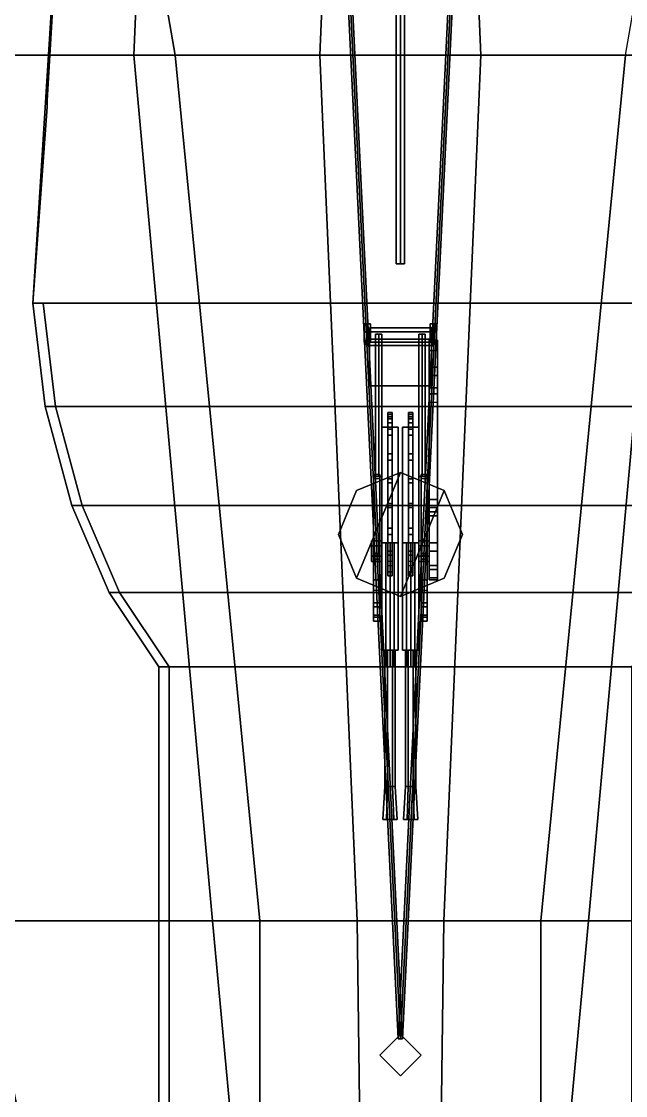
# Model space of a CAD drawing. Header units: millimetres. Extents: x -4.4 to 4.4, y -34.7 to 40.8.
# Drawn here: x -1.83 to 1.09, y -10.36 to -5.16 of the extents above; entities that cross this region are included whole.
import ezdxf

# ---------------------------------------------------------------- set-up
doc = ezdxf.new("R2010")
doc.units = ezdxf.units.MM
for name, color, linetype in [('gun', 1, 'Continuous'), ('railings', 6, 'Continuous'), ('sleeve', 5, 'Continuous'), ('superstructure', 3, 'Continuous'), ('turret', 2, 'Continuous')]:
    doc.layers.add(name, color=color, linetype=linetype)

msp = doc.modelspace()

# ---------------------------------------------------------------- linework, layer by layer
for points in [[(-1.58, -2.51, 2.22), (-3, -2.51, 2.16), (-3.01, -5.32, 2.16), (-1.09, -5.32, 2.26)], [(-2.35, -2.51, -2.19), (-1.17, -2.51, -2.41), (-1.29, -5.32, -2.41), (-2.47, -5.32, -2.19)], [(-1.09, -5.32, 2.26), (1.09, -5.32, 2.26), (1.58, -2.51, 2.22), (-1.58, -2.51, 2.22)], [(-1.17, -2.51, -2.41), (-0.27, -2.51, -2.54), (-0.39, -5.32, -2.54), (-1.29, -5.32, -2.41)], [(0.39, -5.32, -2.54), (-0.39, -5.32, -2.54), (-0.27, -2.51, -2.54), (0.27, -2.51, -2.54)], [(1.29, -5.32, -2.41), (0.39, -5.32, -2.54), (0.27, -2.51, -2.54), (1.17, -2.51, -2.41)], [(-1.09, -5.32, 2.26), (-3.01, -5.32, 2.16), (-3.01, -9.51, 2.16), (-0.68, -9.51, 2.26)], [(-2.47, -5.32, -2.19), (-1.29, -5.32, -2.41), (-0.91, -9.51, -2.41), (-2.04, -9.51, -2.19)], [(-1.29, -5.32, -2.41), (-0.39, -5.32, -2.54), (-0.21, -9.51, -2.54), (-0.91, -9.51, -2.41)], [(-0.68, -9.51, 2.26), (0.68, -9.51, 2.26), (1.09, -5.32, 2.26), (-1.09, -5.32, 2.26)], [(0.21, -9.51, -2.54), (-0.21, -9.51, -2.54), (-0.39, -5.32, -2.54), (0.39, -5.32, -2.54)], [(0.91, -9.51, -2.41), (0.21, -9.51, -2.54), (0.39, -5.32, -2.54), (1.29, -5.32, -2.41)], [(0.68, -9.51, 2.26), (3.01, -9.51, 2.16), (3.01, -5.32, 2.16), (1.09, -5.32, 2.26)], [(2.04, -9.51, -2.19), (0.91, -9.51, -2.41), (1.29, -5.32, -2.41), (2.47, -5.32, -2.19)], [(-0.68, -9.51, 2.26), (-3.01, -9.51, 2.16), (-3.01, -14.9, 2.13), (-0.68, -14.9, 2.2)], [(-2.79, -9.51, -1.97), (-2.04, -9.51, -2.19), (-0.95, -14.9, -2.19), (-2.43, -14.9, -1.51)], [(-2.04, -9.51, -2.19), (-0.91, -9.51, -2.41), (-0.41, -14.9, -2.41), (-0.95, -14.9, -2.19)], [(-0.91, -9.51, -2.41), (-0.21, -9.51, -2.54), (-0.14, -14.9, -2.54), (-0.41, -14.9, -2.41)], [(-0.68, -14.9, 2.2), (0.68, -14.9, 2.2), (0.68, -9.51, 2.26), (-0.68, -9.51, 2.26)], [(0.14, -14.9, -2.54), (-0.14, -14.9, -2.54), (-0.21, -9.51, -2.54), (0.21, -9.51, -2.54)], [(0.41, -14.9, -2.41), (0.14, -14.9, -2.54), (0.21, -9.51, -2.54), (0.91, -9.51, -2.41)], [(0.95, -14.9, -2.19), (0.41, -14.9, -2.41), (0.91, -9.51, -2.41), (2.04, -9.51, -2.19)], [(0.68, -14.9, 2.2), (3.01, -14.9, 2.13), (3.01, -9.51, 2.16), (0.68, -9.51, 2.26)], [(2.43, -14.9, -1.51), (0.95, -14.9, -2.19), (2.04, -9.51, -2.19), (2.79, -9.51, -1.97)]]:
    msp.add_3dface(points)
at = {"layer": 'gun'}
for points in [[(-0.075, -8.2, 4.94), (-0.0625, -8.2, 4.9183), (-0.0625, -8.86, 4.9183), (-0.075, -8.86, 4.94)], [(-0.0625, -8.2, 4.9617), (-0.075, -8.2, 4.94), (-0.075, -8.86, 4.94), (-0.0625, -8.86, 4.9617)], [(-0.0625, -8.2, 4.9183), (-0.0375, -8.2, 4.9183), (-0.0375, -8.86, 4.9183), (-0.0625, -8.86, 4.9183)], [(-0.0375, -8.2, 4.9617), (-0.0625, -8.2, 4.9617), (-0.0625, -8.86, 4.9617), (-0.0375, -8.86, 4.9617)], [(-0.0375, -8.2, 4.9183), (-0.025, -8.2, 4.94), (-0.025, -8.86, 4.94), (-0.0375, -8.86, 4.9183)], [(-0.025, -8.2, 4.94), (-0.0375, -8.2, 4.9617), (-0.0375, -8.86, 4.9617), (-0.025, -8.86, 4.94)], [(0.025, -8.2, 4.74), (0.0375, -8.2, 4.7183), (0.0375, -8.86, 4.7183), (0.025, -8.86, 4.74)], [(0.0375, -8.2, 4.7617), (0.025, -8.2, 4.74), (0.025, -8.86, 4.74), (0.0375, -8.86, 4.7617)], [(0.0375, -8.2, 4.7183), (0.0625, -8.2, 4.7183), (0.0625, -8.86, 4.7183), (0.0375, -8.86, 4.7183)], [(0.0625, -8.2, 4.7617), (0.0375, -8.2, 4.7617), (0.0375, -8.86, 4.7617), (0.0625, -8.86, 4.7617)], [(0.0625, -8.2, 4.7183), (0.075, -8.2, 4.74), (0.075, -8.86, 4.74), (0.0625, -8.86, 4.7183)], [(0.075, -8.2, 4.74), (0.0625, -8.2, 4.7617), (0.0625, -8.86, 4.7617), (0.075, -8.86, 4.74)], [(-0.0675, -9.02, 4.9097), (-0.085, -9.02, 4.94), (-0.075, -8.86, 4.94), (-0.0625, -8.86, 4.9183)], [(-0.085, -9.02, 4.94), (-0.0675, -9.02, 4.9703), (-0.0625, -8.86, 4.9617), (-0.075, -8.86, 4.94)], [(-0.0325, -9.02, 4.9097), (-0.0675, -9.02, 4.9097), (-0.0625, -8.86, 4.9183), (-0.0375, -8.86, 4.9183)], [(-0.0675, -9.02, 4.9703), (-0.0325, -9.02, 4.9703), (-0.0375, -8.86, 4.9617), (-0.0625, -8.86, 4.9617)], [(-0.015, -9.02, 4.94), (-0.0325, -9.02, 4.9097), (-0.0375, -8.86, 4.9183), (-0.025, -8.86, 4.94)], [(-0.0325, -9.02, 4.9703), (-0.015, -9.02, 4.94), (-0.025, -8.86, 4.94), (-0.0375, -8.86, 4.9617)], [(0.0325, -9.02, 4.7097), (0.015, -9.02, 4.74), (0.025, -8.86, 4.74), (0.0375, -8.86, 4.7183)], [(0.015, -9.02, 4.74), (0.0325, -9.02, 4.7703), (0.0375, -8.86, 4.7617), (0.025, -8.86, 4.74)], [(0.0675, -9.02, 4.7097), (0.0325, -9.02, 4.7097), (0.0375, -8.86, 4.7183), (0.0625, -8.86, 4.7183)], [(0.0325, -9.02, 4.7703), (0.0675, -9.02, 4.7703), (0.0625, -8.86, 4.7617), (0.0375, -8.86, 4.7617)], [(0.085, -9.02, 4.74), (0.0675, -9.02, 4.7097), (0.0625, -8.86, 4.7183), (0.075, -8.86, 4.74)], [(0.0675, -9.02, 4.7703), (0.085, -9.02, 4.74), (0.075, -8.86, 4.74), (0.0625, -8.86, 4.7617)], [(-0.0675, -9.02, 4.9097), (-0.0325, -9.02, 4.9703), (-0.0675, -9.02, 4.9703), (-0.085, -9.02, 4.94)], [(-0.0325, -9.02, 4.9097), (-0.015, -9.02, 4.94), (-0.0325, -9.02, 4.9703), (-0.0675, -9.02, 4.9097)], [(0.0325, -9.02, 4.7097), (0.0675, -9.02, 4.7703), (0.0325, -9.02, 4.7703), (0.015, -9.02, 4.74)], [(0.0675, -9.02, 4.7097), (0.085, -9.02, 4.74), (0.0675, -9.02, 4.7703), (0.0325, -9.02, 4.7097)]]:
    msp.add_3dface(points, dxfattribs=at)
at = {"layer": 'railings'}
for points in [[(-1.71, -5.54, 5.14), (-1.71, -5.54, 5.17), (-1.6, -3.68, 5.17), (-1.6, -3.68, 5.14)], [(-1.6, -3.68, 5.14), (-1.6, -3.68, 5.17), (-1.71, -5.54, 5.17), (-1.71, -5.54, 5.14)], [(-1.6, -3.68, 4.79), (-1.6, -3.68, 4.82), (-1.71, -5.54, 4.82), (-1.71, -5.54, 4.79)], [(-1.71, -5.54, 4.79), (-1.71, -5.54, 4.82), (-1.6, -3.68, 4.82), (-1.6, -3.68, 4.79)], [(-1.71, -5.57, 5.17), (-1.71, -5.54, 5.17), (-1.71, -5.54, 4.17), (-1.71, -5.57, 4.17)], [(-1.71, -5.57, 4.17), (-1.71, -5.54, 4.17), (-1.71, -5.54, 5.17), (-1.71, -5.57, 5.17)], [(-1.78, -6.52, 5.14), (-1.78, -6.52, 5.17), (-1.71, -5.57, 5.17), (-1.71, -5.57, 5.14)], [(-1.71, -5.57, 5.14), (-1.71, -5.57, 5.17), (-1.78, -6.52, 5.17), (-1.78, -6.52, 5.14)], [(-1.71, -5.57, 4.79), (-1.71, -5.57, 4.82), (-1.78, -6.52, 4.82), (-1.78, -6.52, 4.79)], [(-1.78, -6.52, 4.79), (-1.78, -6.52, 4.82), (-1.71, -5.57, 4.82), (-1.71, -5.57, 4.79)]]:
    msp.add_3dface(points, dxfattribs=at)
at = {"layer": 'sleeve'}
for points in [[(-0.06, -7.07, 5.04), (-0.06, -7.1, 5.16), (-0.06, -7.07, 5.16), (-0.06, -7.05, 5.04)], [(-0.06, -7.05, 5.04), (-0.06, -7.07, 5.16), (-0.04, -7.07, 5.16), (-0.04, -7.05, 5.04)], [(-0.06, -7.08, 4.85), (-0.06, -7.07, 4.99), (-0.06, -7.05, 4.99), (-0.06, -7.06, 4.85)], [(-0.06, -7.06, 4.85), (-0.06, -7.05, 4.99), (-0.04, -7.05, 4.99), (-0.04, -7.06, 4.85)], [(-0.06, -7.05, 4.99), (-0.06, -7.05, 5.04), (-0.04, -7.05, 5.04), (-0.04, -7.05, 4.99)], [(-0.06, -7.07, 4.99), (-0.06, -7.07, 5.04), (-0.06, -7.05, 5.04), (-0.06, -7.05, 4.99)], [(-0.04, -7.06, 4.85), (-0.04, -7.08, 4.85), (-0.06, -7.08, 4.85), (-0.06, -7.06, 4.85)], [(-0.04, -7.07, 5.16), (-0.04, -7.1, 5.16), (-0.04, -7.07, 5.04), (-0.04, -7.05, 5.04)], [(-0.04, -7.05, 4.99), (-0.04, -7.07, 4.99), (-0.04, -7.08, 4.85), (-0.04, -7.06, 4.85)], [(-0.04, -7.05, 5.04), (-0.04, -7.07, 5.04), (-0.04, -7.07, 4.99), (-0.04, -7.05, 4.99)], [(0.04, -7.07, 4.84), (0.04, -7.1, 4.96), (0.04, -7.07, 4.96), (0.04, -7.05, 4.84)], [(0.04, -7.05, 4.84), (0.04, -7.07, 4.96), (0.06, -7.07, 4.96), (0.06, -7.05, 4.84)], [(0.04, -7.08, 4.65), (0.04, -7.07, 4.79), (0.04, -7.05, 4.79), (0.04, -7.06, 4.65)], [(0.04, -7.06, 4.65), (0.04, -7.05, 4.79), (0.06, -7.05, 4.79), (0.06, -7.06, 4.65)], [(0.04, -7.05, 4.79), (0.04, -7.05, 4.84), (0.06, -7.05, 4.84), (0.06, -7.05, 4.79)], [(0.04, -7.07, 4.79), (0.04, -7.07, 4.84), (0.04, -7.05, 4.84), (0.04, -7.05, 4.79)], [(0.06, -7.06, 4.65), (0.06, -7.08, 4.65), (0.04, -7.08, 4.65), (0.04, -7.06, 4.65)], [(0.06, -7.07, 4.96), (0.06, -7.1, 4.96), (0.06, -7.07, 4.84), (0.06, -7.05, 4.84)], [(0.06, -7.05, 4.79), (0.06, -7.07, 4.79), (0.06, -7.08, 4.65), (0.06, -7.06, 4.65)], [(0.06, -7.05, 4.84), (0.06, -7.07, 4.84), (0.06, -7.07, 4.79), (0.06, -7.05, 4.79)], [(-0.09, -7.12, 4.85), (-0.09, -7.12, 4.99), (-0.01, -7.12, 4.99), (-0.01, -7.12, 4.85)], [(-0.09, -7.68, 4.85), (-0.09, -7.68, 4.99), (-0.09, -7.12, 4.99), (-0.09, -7.12, 4.85)], [(-0.01, -7.12, 4.85), (-0.01, -7.68, 4.85), (-0.09, -7.68, 4.85), (-0.09, -7.12, 4.85)], [(-0.09, -7.12, 4.99), (-0.09, -7.68, 4.99), (-0.01, -7.68, 4.99), (-0.01, -7.12, 4.99)], [(-0.04, -7.07, 5.04), (-0.04, -7.1, 5.16), (-0.06, -7.1, 5.16), (-0.06, -7.07, 5.04)], [(-0.04, -7.08, 4.85), (-0.04, -7.07, 4.99), (-0.06, -7.07, 4.99), (-0.06, -7.08, 4.85)], [(-0.04, -7.07, 4.99), (-0.04, -7.07, 5.04), (-0.06, -7.07, 5.04), (-0.06, -7.07, 4.99)], [(-0.06, -7.1, 5.16), (-0.06, -7.16, 5.3), (-0.06, -7.13, 5.3), (-0.06, -7.07, 5.16)], [(-0.06, -7.07, 5.16), (-0.06, -7.13, 5.3), (-0.04, -7.13, 5.3), (-0.04, -7.07, 5.16)], [(-0.04, -7.1, 5.16), (-0.04, -7.16, 5.3), (-0.06, -7.16, 5.3), (-0.06, -7.1, 5.16)], [(-0.04, -7.13, 5.3), (-0.04, -7.16, 5.3), (-0.04, -7.1, 5.16), (-0.04, -7.07, 5.16)], [(-0.01, -7.12, 4.99), (-0.01, -7.68, 4.99), (-0.01, -7.68, 4.85), (-0.01, -7.12, 4.85)], [(0.01, -7.12, 4.65), (0.01, -7.12, 4.79), (0.09, -7.12, 4.79), (0.09, -7.12, 4.65)], [(0.01, -7.68, 4.65), (0.01, -7.68, 4.79), (0.01, -7.12, 4.79), (0.01, -7.12, 4.65)], [(0.09, -7.12, 4.65), (0.09, -7.68, 4.65), (0.01, -7.68, 4.65), (0.01, -7.12, 4.65)], [(0.01, -7.12, 4.79), (0.01, -7.68, 4.79), (0.09, -7.68, 4.79), (0.09, -7.12, 4.79)], [(0.06, -7.07, 4.84), (0.06, -7.1, 4.96), (0.04, -7.1, 4.96), (0.04, -7.07, 4.84)], [(0.06, -7.08, 4.65), (0.06, -7.07, 4.79), (0.04, -7.07, 4.79), (0.04, -7.08, 4.65)], [(0.06, -7.07, 4.79), (0.06, -7.07, 4.84), (0.04, -7.07, 4.84), (0.04, -7.07, 4.79)], [(0.04, -7.1, 4.96), (0.04, -7.16, 5.1), (0.04, -7.13, 5.1), (0.04, -7.07, 4.96)], [(0.04, -7.07, 4.96), (0.04, -7.13, 5.1), (0.06, -7.13, 5.1), (0.06, -7.07, 4.96)], [(0.06, -7.1, 4.96), (0.06, -7.16, 5.1), (0.04, -7.16, 5.1), (0.04, -7.1, 4.96)], [(0.06, -7.13, 5.1), (0.06, -7.16, 5.1), (0.06, -7.1, 4.96), (0.06, -7.07, 4.96)], [(0.09, -7.12, 4.79), (0.09, -7.68, 4.79), (0.09, -7.68, 4.65), (0.09, -7.12, 4.65)], [(-0.06, -7.16, 5.3), (-0.06, -7.28, 5.44), (-0.06, -7.25, 5.45), (-0.06, -7.13, 5.3)], [(-0.06, -7.13, 5.3), (-0.06, -7.25, 5.45), (-0.04, -7.25, 5.45), (-0.04, -7.13, 5.3)], [(-0.04, -7.16, 5.3), (-0.04, -7.28, 5.44), (-0.06, -7.28, 5.44), (-0.06, -7.16, 5.3)], [(-0.04, -7.25, 5.45), (-0.04, -7.28, 5.44), (-0.04, -7.16, 5.3), (-0.04, -7.13, 5.3)], [(0.04, -7.16, 5.1), (0.04, -7.28, 5.24), (0.04, -7.25, 5.25), (0.04, -7.13, 5.1)], [(0.04, -7.13, 5.1), (0.04, -7.25, 5.25), (0.06, -7.25, 5.25), (0.06, -7.13, 5.1)], [(0.06, -7.16, 5.1), (0.06, -7.28, 5.24), (0.04, -7.28, 5.24), (0.04, -7.16, 5.1)], [(0.06, -7.25, 5.25), (0.06, -7.28, 5.24), (0.06, -7.16, 5.1), (0.06, -7.13, 5.1)], [(-0.06, -7.28, 5.44), (-0.06, -7.39, 5.52), (-0.06, -7.37, 5.54), (-0.06, -7.25, 5.45)], [(-0.06, -7.25, 5.45), (-0.06, -7.37, 5.54), (-0.04, -7.37, 5.54), (-0.04, -7.25, 5.45)], [(-0.04, -7.37, 5.54), (-0.04, -7.39, 5.52), (-0.04, -7.28, 5.44), (-0.04, -7.25, 5.45)], [(0.04, -7.28, 5.24), (0.04, -7.39, 5.32), (0.04, -7.37, 5.34), (0.04, -7.25, 5.25)], [(0.04, -7.25, 5.25), (0.04, -7.37, 5.34), (0.06, -7.37, 5.34), (0.06, -7.25, 5.25)], [(0.06, -7.37, 5.34), (0.06, -7.39, 5.32), (0.06, -7.28, 5.24), (0.06, -7.25, 5.25)], [(-0.04, -7.28, 5.44), (-0.04, -7.39, 5.52), (-0.06, -7.39, 5.52), (-0.06, -7.28, 5.44)], [(0.06, -7.28, 5.24), (0.06, -7.39, 5.32), (0.04, -7.39, 5.32), (0.04, -7.28, 5.24)], [(-0.06, -7.37, 5.54), (-0.06, -7.49, 5.59), (-0.04, -7.49, 5.59), (-0.04, -7.37, 5.54)], [(-0.06, -7.39, 5.52), (-0.06, -7.51, 5.57), (-0.06, -7.49, 5.59), (-0.06, -7.37, 5.54)], [(-0.04, -7.49, 5.59), (-0.04, -7.51, 5.57), (-0.04, -7.39, 5.52), (-0.04, -7.37, 5.54)], [(0.04, -7.37, 5.34), (0.04, -7.49, 5.39), (0.06, -7.49, 5.39), (0.06, -7.37, 5.34)], [(0.04, -7.39, 5.32), (0.04, -7.51, 5.37), (0.04, -7.49, 5.39), (0.04, -7.37, 5.34)], [(0.06, -7.49, 5.39), (0.06, -7.51, 5.37), (0.06, -7.39, 5.32), (0.06, -7.37, 5.34)], [(-0.04, -7.39, 5.52), (-0.04, -7.51, 5.57), (-0.06, -7.51, 5.57), (-0.06, -7.39, 5.52)], [(0.06, -7.39, 5.32), (0.06, -7.51, 5.37), (0.04, -7.51, 5.37), (0.04, -7.39, 5.32)], [(-0.06, -7.49, 5.59), (-0.06, -7.64, 5.62), (-0.04, -7.64, 5.62), (-0.04, -7.49, 5.59)], [(-0.06, -7.51, 5.57), (-0.06, -7.61, 5.59), (-0.06, -7.64, 5.62), (-0.06, -7.49, 5.59)], [(-0.04, -7.51, 5.57), (-0.04, -7.61, 5.59), (-0.06, -7.61, 5.59), (-0.06, -7.51, 5.57)], [(-0.04, -7.64, 5.62), (-0.04, -7.61, 5.59), (-0.04, -7.51, 5.57), (-0.04, -7.49, 5.59)], [(0.04, -7.49, 5.39), (0.04, -7.64, 5.42), (0.06, -7.64, 5.42), (0.06, -7.49, 5.39)], [(0.04, -7.51, 5.37), (0.04, -7.61, 5.39), (0.04, -7.64, 5.42), (0.04, -7.49, 5.39)], [(0.06, -7.51, 5.37), (0.06, -7.61, 5.39), (0.04, -7.61, 5.39), (0.04, -7.51, 5.37)], [(0.06, -7.64, 5.42), (0.06, -7.61, 5.39), (0.06, -7.51, 5.37), (0.06, -7.49, 5.39)], [(-0.06, -7.61, 5.59), (-0.06, -7.72, 5.6), (-0.06, -7.74, 5.62), (-0.06, -7.64, 5.62)], [(-0.04, -7.61, 5.59), (-0.04, -7.72, 5.6), (-0.06, -7.72, 5.6), (-0.06, -7.61, 5.59)], [(-0.06, -7.64, 5.62), (-0.06, -7.74, 5.62), (-0.04, -7.74, 5.62), (-0.04, -7.64, 5.62)], [(-0.04, -7.74, 5.62), (-0.04, -7.72, 5.6), (-0.04, -7.61, 5.59), (-0.04, -7.64, 5.62)], [(0.04, -7.61, 5.39), (0.04, -7.72, 5.4), (0.04, -7.74, 5.42), (0.04, -7.64, 5.42)], [(0.06, -7.61, 5.39), (0.06, -7.72, 5.4), (0.04, -7.72, 5.4), (0.04, -7.61, 5.39)], [(0.04, -7.64, 5.42), (0.04, -7.74, 5.42), (0.06, -7.74, 5.42), (0.06, -7.64, 5.42)], [(0.06, -7.74, 5.42), (0.06, -7.72, 5.4), (0.06, -7.61, 5.39), (0.06, -7.64, 5.42)], [(-0.01, -7.68, 4.85), (-0.01, -7.68, 4.99), (-0.09, -7.68, 4.99), (-0.09, -7.68, 4.85)], [(-0.09, -7.68, 4.94), (-0.07, -7.68, 4.9054), (-0.07, -8.2, 4.9054), (-0.09, -8.2, 4.94)], [(-0.07, -7.68, 4.9746), (-0.09, -7.68, 4.94), (-0.09, -8.2, 4.94), (-0.07, -8.2, 4.9746)], [(-0.07, -7.68, 4.9054), (-0.03, -7.68, 4.9054), (-0.03, -8.2, 4.9054), (-0.07, -8.2, 4.9054)], [(-0.05, -7.68, 4.9), (-0.07, -7.68, 4.88), (-0.07, -8.28, 4.88), (-0.05, -8.28, 4.9)], [(-0.07, -7.68, 4.88), (-0.05, -7.68, 4.86), (-0.05, -8.28, 4.86), (-0.07, -8.28, 4.88)], [(-0.03, -7.68, 4.9746), (-0.07, -7.68, 4.9746), (-0.07, -8.2, 4.9746), (-0.03, -8.2, 4.9746)], [(-0.03, -7.68, 4.88), (-0.05, -7.68, 4.9), (-0.05, -8.28, 4.9), (-0.03, -8.28, 4.88)], [(-0.05, -7.68, 4.86), (-0.03, -7.68, 4.88), (-0.03, -8.28, 4.88), (-0.05, -8.28, 4.86)], [(-0.03, -7.68, 4.9054), (-0.01, -7.68, 4.94), (-0.01, -8.2, 4.94), (-0.03, -8.2, 4.9054)], [(-0.01, -7.68, 4.94), (-0.03, -7.68, 4.9746), (-0.03, -8.2, 4.9746), (-0.01, -8.2, 4.94)], [(0.09, -7.68, 4.65), (0.09, -7.68, 4.79), (0.01, -7.68, 4.79), (0.01, -7.68, 4.65)], [(0.01, -7.68, 4.74), (0.03, -7.68, 4.7054), (0.03, -8.2, 4.7054), (0.01, -8.2, 4.74)], [(0.03, -7.68, 4.7746), (0.01, -7.68, 4.74), (0.01, -8.2, 4.74), (0.03, -8.2, 4.7746)], [(0.03, -7.68, 4.7054), (0.07, -7.68, 4.7054), (0.07, -8.2, 4.7054), (0.03, -8.2, 4.7054)], [(0.05, -7.68, 4.7), (0.03, -7.68, 4.68), (0.03, -8.28, 4.68), (0.05, -8.28, 4.7)], [(0.03, -7.68, 4.68), (0.05, -7.68, 4.66), (0.05, -8.28, 4.66), (0.03, -8.28, 4.68)], [(0.07, -7.68, 4.7746), (0.03, -7.68, 4.7746), (0.03, -8.2, 4.7746), (0.07, -8.2, 4.7746)], [(0.07, -7.68, 4.68), (0.05, -7.68, 4.7), (0.05, -8.28, 4.7), (0.07, -8.28, 4.68)], [(0.05, -7.68, 4.66), (0.07, -7.68, 4.68), (0.07, -8.28, 4.68), (0.05, -8.28, 4.66)], [(0.07, -7.68, 4.7054), (0.09, -7.68, 4.74), (0.09, -8.2, 4.74), (0.07, -8.2, 4.7054)], [(0.09, -7.68, 4.74), (0.07, -7.68, 4.7746), (0.07, -8.2, 4.7746), (0.09, -8.2, 4.74)], [(-0.04, -7.72, 5.6), (-0.04, -7.82, 5.58), (-0.06, -7.82, 5.58), (-0.06, -7.72, 5.6)], [(-0.06, -7.72, 5.6), (-0.06, -7.82, 5.58), (-0.06, -7.84, 5.6), (-0.06, -7.74, 5.62)], [(-0.06, -7.74, 5.62), (-0.06, -7.84, 5.6), (-0.04, -7.84, 5.6), (-0.04, -7.74, 5.62)], [(-0.04, -7.84, 5.6), (-0.04, -7.82, 5.58), (-0.04, -7.72, 5.6), (-0.04, -7.74, 5.62)], [(0.06, -7.72, 5.4), (0.06, -7.82, 5.38), (0.04, -7.82, 5.38), (0.04, -7.72, 5.4)], [(0.04, -7.72, 5.4), (0.04, -7.82, 5.38), (0.04, -7.84, 5.4), (0.04, -7.74, 5.42)], [(0.04, -7.74, 5.42), (0.04, -7.84, 5.4), (0.06, -7.84, 5.4), (0.06, -7.74, 5.42)], [(0.06, -7.84, 5.4), (0.06, -7.82, 5.38), (0.06, -7.72, 5.4), (0.06, -7.74, 5.42)], [(-0.06, -7.79, 4.97), (-0.06, -7.84, 5.6), (-0.06, -7.82, 5.58), (-0.06, -7.77, 4.97)], [(-0.06, -7.77, 4.97), (-0.06, -7.82, 5.58), (-0.04, -7.82, 5.58), (-0.04, -7.77, 4.97)], [(-0.04, -7.79, 4.97), (-0.04, -7.84, 5.6), (-0.06, -7.84, 5.6), (-0.06, -7.79, 4.97)], [(-0.04, -7.82, 5.58), (-0.04, -7.84, 5.6), (-0.04, -7.79, 4.97), (-0.04, -7.77, 4.97)], [(0.04, -7.79, 4.77), (0.04, -7.84, 5.4), (0.04, -7.82, 5.38), (0.04, -7.77, 4.77)], [(0.04, -7.77, 4.77), (0.04, -7.82, 5.38), (0.06, -7.82, 5.38), (0.06, -7.77, 4.77)], [(0.06, -7.79, 4.77), (0.06, -7.84, 5.4), (0.04, -7.84, 5.4), (0.04, -7.79, 4.77)], [(0.06, -7.82, 5.38), (0.06, -7.84, 5.4), (0.06, -7.79, 4.77), (0.06, -7.77, 4.77)], [(-0.01, -8.2, 4.94), (-0.09, -8.2, 4.94), (-0.07, -8.2, 4.9054), (-0.03, -8.2, 4.9054)], [(-0.03, -8.2, 4.9746), (-0.07, -8.2, 4.9746), (-0.09, -8.2, 4.94), (-0.01, -8.2, 4.94)], [(0.09, -8.2, 4.74), (0.01, -8.2, 4.74), (0.03, -8.2, 4.7054), (0.07, -8.2, 4.7054)], [(0.07, -8.2, 4.7746), (0.03, -8.2, 4.7746), (0.01, -8.2, 4.74), (0.09, -8.2, 4.74)], [(-0.05, -8.28, 4.9), (-0.07, -8.28, 4.88), (-0.05, -8.28, 4.86), (-0.03, -8.28, 4.88)], [(0.05, -8.28, 4.7), (0.03, -8.28, 4.68), (0.05, -8.28, 4.66), (0.07, -8.28, 4.68)]]:
    msp.add_3dface(points, dxfattribs=at)
at = {"layer": 'superstructure'}
for points in [[(-0.49, -0.15, 17.9), (-0.48, -0.15, 17.89), (0, -10.08, 6.07), (-0.01, -10.08, 6.08)], [(-0.48, -0.15, 17.91), (-0.49, -0.15, 17.9), (-0.01, -10.08, 6.08), (0, -10.08, 6.09)], [(-0.48, -0.15, 17.89), (-0.47, -0.15, 17.9), (0.01, -10.08, 6.08), (0, -10.08, 6.07)], [(-0.47, -0.15, 17.9), (-0.48, -0.15, 17.91), (0, -10.08, 6.09), (0.01, -10.08, 6.08)], [(0.48, -0.15, 17.91), (0.47, -0.15, 17.9), (-0.01, -10.08, 6.08), (0, -10.08, 6.09)], [(0.47, -0.15, 17.9), (0.48, -0.15, 17.89), (0, -10.08, 6.07), (-0.01, -10.08, 6.08)], [(0.49, -0.15, 17.9), (0.48, -0.15, 17.91), (0, -10.08, 6.09), (0.01, -10.08, 6.08)], [(0.48, -0.15, 17.89), (0.49, -0.15, 17.9), (0.01, -10.08, 6.08), (0, -10.08, 6.07)], [(-1.6, -3.68, 4.17), (-1.78, -6.52, 4.17), (1.78, -6.52, 4.17), (1.6, -3.68, 4.17)], [(-1.6, -3.68, 2.16), (-1.78, -6.52, 2.16), (-1.78, -6.52, 4.17), (-1.6, -3.68, 4.17)], [(0, -6.33, 9.43), (-0.02, -6.33, 9.45), (-0.02, -4.92, 8.65), (0, -4.92, 8.63)], [(-0.02, -6.33, 9.45), (0, -6.33, 9.47), (0, -4.92, 8.67), (-0.02, -4.92, 8.65)], [(0.02, -6.33, 9.45), (0, -6.33, 9.43), (0, -4.92, 8.63), (0.02, -4.92, 8.65)], [(0, -6.33, 9.47), (0.02, -6.33, 9.45), (0.02, -4.92, 8.65), (0, -4.92, 8.67)], [(-1.78, -6.52, 5.28), (-1.78, -6.52, 2.16), (-1.72, -7.02, 2.16), (-1.72, -7.02, 5.28)], [(-1.78, -6.52, 4.17), (-1.78, -6.52, 5.28), (-1.73, -6.52, 5.28), (-1.73, -6.52, 4.17)], [(-1.78, -6.52, 5.28), (-1.72, -7.02, 5.28), (-1.67, -7.02, 5.28), (-1.73, -6.52, 5.28)], [(1.67, -7.02, 4.17), (1.73, -6.52, 4.17), (-1.73, -6.52, 4.17), (-1.67, -7.02, 4.17)], [(-1.73, -6.52, 4.17), (-1.73, -6.52, 5.28), (-1.67, -7.02, 5.28), (-1.67, -7.02, 4.17)], [(-1.72, -7.02, 2.16), (-1.59, -7.5, 2.16), (-1.59, -7.5, 5.28), (-1.72, -7.02, 5.28)], [(-1.72, -7.02, 5.28), (-1.59, -7.5, 5.28), (-1.54, -7.5, 5.28), (-1.67, -7.02, 5.28)], [(-1.67, -7.02, 4.17), (-1.54, -7.5, 4.17), (1.54, -7.5, 4.17), (1.67, -7.02, 4.17)], [(-1.67, -7.02, 4.17), (-1.67, -7.02, 5.28), (-1.54, -7.5, 5.28), (-1.54, -7.5, 4.17)], [(-1.59, -7.5, 5.28), (-1.59, -7.5, 2.16), (-1.41, -7.92, 2.16), (-1.41, -7.92, 5.28)], [(-1.59, -7.5, 5.28), (-1.41, -7.92, 5.28), (-1.36, -7.92, 5.28), (-1.54, -7.5, 5.28)], [(1.36, -7.92, 4.17), (1.54, -7.5, 4.17), (-1.54, -7.5, 4.17), (-1.36, -7.92, 4.17)], [(-1.54, -7.5, 4.17), (-1.54, -7.5, 5.28), (-1.36, -7.92, 5.28), (-1.36, -7.92, 4.17)], [(-1.41, -7.92, 2.16), (-1.17, -8.28, 2.16), (-1.17, -8.28, 5.28), (-1.41, -7.92, 5.28)], [(-1.41, -7.92, 5.28), (-1.17, -8.28, 5.28), (-1.12, -8.28, 5.28), (-1.36, -7.92, 5.28)], [(-1.36, -7.92, 4.17), (-1.12, -8.28, 4.17), (1.12, -8.28, 4.17), (1.36, -7.92, 4.17)], [(-1.36, -7.92, 4.17), (-1.36, -7.92, 5.28), (-1.12, -8.28, 5.28), (-1.12, -8.28, 4.17)], [(-1.17, -8.28, 5.28), (-1.17, -8.28, 2.16), (-1.17, -10.72, 2.16), (-1.17, -10.72, 5.28)], [(-1.17, -8.28, 5.28), (-1.17, -10.72, 5.28), (-1.12, -10.72, 5.28), (-1.12, -8.28, 5.28)], [(1.12, -10.72, 4.17), (1.12, -8.28, 4.17), (-1.12, -8.28, 4.17), (-1.12, -10.72, 4.17)], [(-1.12, -8.28, 4.17), (-1.12, -8.28, 5.28), (-1.12, -10.72, 5.28), (-1.12, -10.72, 4.17)], [(0, -10.06, 4.17), (-0.1, -10.16, 4.17), (-0.1, -10.16, 6.22), (0, -10.06, 6.22)], [(0, -10.26, 6.22), (0.1, -10.16, 6.22), (0, -10.06, 6.22), (-0.1, -10.16, 6.22)], [(0.1, -10.16, 4.17), (0, -10.06, 4.17), (0, -10.06, 6.22), (0.1, -10.16, 6.22)], [(-0.1, -10.16, 4.17), (0, -10.26, 4.17), (0, -10.26, 6.22), (-0.1, -10.16, 6.22)], [(0, -10.26, 4.17), (0.1, -10.16, 4.17), (0.1, -10.16, 6.22), (0, -10.26, 6.22)]]:
    msp.add_3dface(points, dxfattribs=at)
at = {"layer": 'turret'}
for points in [[(-0.16, -6.66, 4.755), (-0.175, -6.66, 4.77), (-0.175, -6.62, 4.77), (-0.16, -6.62, 4.755)], [(-0.175, -6.66, 4.77), (-0.16, -6.66, 4.785), (-0.16, -6.62, 4.785), (-0.175, -6.62, 4.77)], [(-0.175, -6.62, 4.77), (-0.16, -6.62, 4.785), (-0.145, -6.62, 4.77), (-0.16, -6.62, 4.755)], [(-0.145, -6.66, 4.77), (-0.16, -6.66, 4.755), (-0.16, -6.62, 4.755), (-0.145, -6.62, 4.77)], [(-0.16, -6.66, 4.785), (-0.145, -6.66, 4.77), (-0.145, -6.62, 4.77), (-0.16, -6.62, 4.785)], [(-0.15, -6.64, 4.77), (0.15, -6.64, 4.77), (0.15, -6.64, 4.61), (-0.15, -6.64, 4.61)], [(-0.15, -6.66, 4.61), (-0.15, -6.66, 4.77), (-0.15, -6.64, 4.77), (-0.15, -6.64, 4.61)], [(-0.15, -6.64, 4.61), (0.15, -6.64, 4.61), (0.15, -6.66, 4.61), (-0.15, -6.66, 4.61)], [(-0.15, -6.64, 4.48), (0.15, -6.64, 4.48), (0.15, -6.64, 4.46), (-0.15, -6.64, 4.46)], [(-0.15, -6.92, 4.48), (0.15, -6.92, 4.48), (0.15, -6.64, 4.48), (-0.15, -6.64, 4.48)], [(0.15, -6.64, 4.46), (0.15, -6.92, 4.46), (-0.15, -6.92, 4.46), (-0.15, -6.64, 4.46)], [(-0.15, -6.64, 4.46), (-0.15, -6.92, 4.46), (-0.15, -6.92, 4.48), (-0.15, -6.64, 4.48)], [(-0.15, -6.66, 4.77), (0.15, -6.66, 4.77), (0.15, -6.64, 4.77), (-0.15, -6.64, 4.77)], [(0.16, -6.66, 4.755), (0.145, -6.66, 4.77), (0.145, -6.62, 4.77), (0.16, -6.62, 4.755)], [(0.145, -6.66, 4.77), (0.16, -6.66, 4.785), (0.16, -6.62, 4.785), (0.145, -6.62, 4.77)], [(0.145, -6.62, 4.77), (0.16, -6.62, 4.785), (0.175, -6.62, 4.77), (0.16, -6.62, 4.755)], [(0.15, -6.64, 4.61), (0.15, -6.64, 4.77), (0.15, -6.66, 4.77), (0.15, -6.66, 4.61)], [(0.15, -6.64, 4.48), (0.15, -6.92, 4.48), (0.15, -6.92, 4.46), (0.15, -6.64, 4.46)], [(0.175, -6.66, 4.77), (0.16, -6.66, 4.755), (0.16, -6.62, 4.755), (0.175, -6.62, 4.77)], [(0.16, -6.66, 4.785), (0.175, -6.66, 4.77), (0.175, -6.62, 4.77), (0.16, -6.62, 4.785)], [(-0.16, -6.695, 4.72), (-0.175, -6.71, 4.72), (-0.175, -6.66, 4.77), (-0.16, -6.66, 4.755)], [(-0.175, -6.71, 4.72), (-0.16, -6.725, 4.72), (-0.16, -6.66, 4.785), (-0.175, -6.66, 4.77)], [(-0.16, -6.695, 4.43), (-0.175, -6.71, 4.415), (-0.175, -6.71, 4.72), (-0.16, -6.695, 4.72)], [(0.16, -6.695, 4.43), (0.175, -6.71, 4.415), (-0.175, -6.71, 4.415), (-0.16, -6.695, 4.43)], [(-0.145, -6.71, 4.72), (-0.16, -6.695, 4.72), (-0.16, -6.66, 4.755), (-0.145, -6.66, 4.77)], [(-0.16, -6.725, 4.72), (-0.145, -6.71, 4.72), (-0.145, -6.66, 4.77), (-0.16, -6.66, 4.785)], [(-0.145, -6.71, 4.445), (-0.16, -6.695, 4.43), (-0.16, -6.695, 4.72), (-0.145, -6.71, 4.72)], [(0.145, -6.71, 4.445), (0.16, -6.695, 4.43), (-0.16, -6.695, 4.43), (-0.145, -6.71, 4.445)], [(0.15, -6.66, 4.61), (0.15, -6.66, 4.77), (-0.15, -6.66, 4.77), (-0.15, -6.66, 4.61)], [(-0.12, -6.67, 4.43), (-0.105, -6.67, 4.445), (-0.09, -6.67, 4.43), (-0.105, -6.67, 4.415)], [(-0.105, -6.67, 4.445), (-0.12, -6.67, 4.43), (-0.12, -7.36, 4.43), (-0.105, -7.36, 4.445)], [(-0.12, -6.67, 4.43), (-0.105, -6.67, 4.415), (-0.105, -7.36, 4.415), (-0.12, -7.36, 4.43)], [(-0.09, -6.67, 4.43), (-0.105, -6.67, 4.445), (-0.105, -7.36, 4.445), (-0.09, -7.36, 4.43)], [(-0.105, -6.67, 4.415), (-0.09, -6.67, 4.43), (-0.09, -7.36, 4.43), (-0.105, -7.36, 4.415)], [(0.09, -6.67, 4.43), (0.105, -6.67, 4.445), (0.12, -6.67, 4.43), (0.105, -6.67, 4.415)], [(0.105, -6.67, 4.445), (0.09, -6.67, 4.43), (0.09, -7.36, 4.43), (0.105, -7.36, 4.445)], [(0.09, -6.67, 4.43), (0.105, -6.67, 4.415), (0.105, -7.36, 4.415), (0.09, -7.36, 4.43)], [(0.12, -6.67, 4.43), (0.105, -6.67, 4.445), (0.105, -7.36, 4.445), (0.12, -7.36, 4.43)], [(0.105, -6.67, 4.415), (0.12, -6.67, 4.43), (0.12, -7.36, 4.43), (0.105, -7.36, 4.415)], [(0.14, -6.75, 5.12), (0.14, -6.87, 5.36), (0.14, -6.83, 5.41), (0.14, -6.7, 5.13)], [(0.14, -6.7, 5.13), (0.14, -6.83, 5.41), (0.18, -6.83, 5.41), (0.18, -6.7, 5.13)], [(0.14, -6.71, 5.04), (0.14, -6.7, 5.08), (0.18, -6.7, 5.08), (0.18, -6.71, 5.04)], [(0.14, -6.7, 5.08), (0.14, -6.7, 5.13), (0.18, -6.7, 5.13), (0.18, -6.7, 5.08)], [(0.14, -6.75, 5.08), (0.14, -6.75, 5.12), (0.14, -6.7, 5.13), (0.14, -6.7, 5.08)], [(0.14, -6.7, 5.08), (0.14, -6.96, 5.08), (0.18, -6.96, 5.08), (0.18, -6.7, 5.08)], [(0.14, -6.93, 5.04), (0.14, -6.96, 5.08), (0.14, -6.7, 5.08), (0.14, -6.71, 5.04)], [(0.16, -6.695, 4.72), (0.145, -6.71, 4.72), (0.145, -6.66, 4.77), (0.16, -6.66, 4.755)], [(0.145, -6.71, 4.72), (0.16, -6.725, 4.72), (0.16, -6.66, 4.785), (0.145, -6.66, 4.77)], [(0.16, -6.695, 4.43), (0.145, -6.71, 4.445), (0.145, -6.71, 4.72), (0.16, -6.695, 4.72)], [(0.175, -6.71, 4.72), (0.16, -6.695, 4.72), (0.16, -6.66, 4.755), (0.175, -6.66, 4.77)], [(0.16, -6.725, 4.72), (0.175, -6.71, 4.72), (0.175, -6.66, 4.77), (0.16, -6.66, 4.785)], [(0.175, -6.71, 4.415), (0.16, -6.695, 4.43), (0.16, -6.695, 4.72), (0.175, -6.71, 4.72)], [(0.18, -6.83, 5.41), (0.18, -6.87, 5.36), (0.18, -6.75, 5.12), (0.18, -6.7, 5.13)], [(0.18, -6.7, 5.13), (0.18, -6.75, 5.12), (0.18, -6.75, 5.08), (0.18, -6.7, 5.08)], [(0.18, -6.7, 5.08), (0.18, -6.96, 5.08), (0.18, -6.93, 5.04), (0.18, -6.71, 5.04)], [(-0.175, -6.71, 4.415), (-0.16, -6.725, 4.43), (-0.16, -6.725, 4.72), (-0.175, -6.71, 4.72)], [(0.175, -6.71, 4.415), (0.16, -6.725, 4.43), (-0.16, -6.725, 4.43), (-0.175, -6.71, 4.415)], [(-0.16, -6.725, 4.43), (-0.145, -6.71, 4.445), (-0.145, -6.71, 4.72), (-0.16, -6.725, 4.72)], [(0.16, -6.725, 4.43), (0.145, -6.71, 4.445), (-0.145, -6.71, 4.445), (-0.16, -6.725, 4.43)], [(0.18, -6.71, 5.04), (0.18, -6.93, 5.04), (0.14, -6.93, 5.04), (0.14, -6.71, 5.04)], [(0.18, -6.75, 5.12), (0.18, -6.87, 5.36), (0.14, -6.87, 5.36), (0.14, -6.75, 5.12)], [(0.18, -6.75, 5.08), (0.18, -6.75, 5.12), (0.14, -6.75, 5.12), (0.14, -6.75, 5.08)], [(0.145, -6.71, 4.445), (0.16, -6.725, 4.43), (0.16, -6.725, 4.72), (0.145, -6.71, 4.72)], [(0.16, -6.725, 4.43), (0.175, -6.71, 4.415), (0.175, -6.71, 4.72), (0.16, -6.725, 4.72)], [(0.14, -6.87, 5.36), (0.14, -7.85, 5.07), (0.14, -7.86, 5.12), (0.14, -6.83, 5.41)], [(0.14, -6.83, 5.41), (0.14, -7.86, 5.12), (0.18, -7.86, 5.12), (0.18, -6.83, 5.41)], [(0.18, -7.86, 5.12), (0.18, -7.85, 5.07), (0.18, -6.87, 5.36), (0.18, -6.83, 5.41)], [(0.18, -6.87, 5.36), (0.18, -7.85, 5.07), (0.14, -7.85, 5.07), (0.14, -6.87, 5.36)], [(-0.15, -6.92, 4.46), (0.15, -6.92, 4.46), (0.15, -6.92, 4.48), (-0.15, -6.92, 4.48)], [(0.14, -7.47, 4.45), (0.14, -7.51, 4.54), (0.14, -6.96, 5.08), (0.14, -6.93, 5.04)], [(0.18, -6.93, 5.04), (0.18, -7.47, 4.45), (0.14, -7.47, 4.45), (0.14, -6.93, 5.04)], [(0.14, -6.96, 5.08), (0.14, -7.51, 4.54), (0.18, -7.51, 4.54), (0.18, -6.96, 5.08)], [(0.14, -6.96, 5.08), (0.14, -7.81, 4.89), (0.18, -7.81, 4.89), (0.18, -6.96, 5.08)], [(0.14, -7.79, 4.87), (0.14, -7.81, 4.89), (0.14, -6.96, 5.08), (0.14, -7, 5.04)], [(0.18, -6.96, 5.08), (0.18, -7.51, 4.54), (0.18, -7.47, 4.45), (0.18, -6.93, 5.04)], [(0.18, -6.96, 5.08), (0.18, -7.81, 4.89), (0.18, -7.79, 4.87), (0.18, -7, 5.04)], [(0.18, -7, 5.04), (0.18, -7.79, 4.87), (0.14, -7.79, 4.87), (0.14, -7, 5.04)], [(-0.2121, -7.4279, 4.24), (-0.3, -7.64, 4.24), (-0.2121, -7.8521, 4.24), (0, -7.34, 4.24)], [(0, -7.34, 4.17), (-0.2121, -7.4279, 4.17), (-0.2121, -7.4279, 4.24), (0, -7.34, 4.24)], [(0, -7.34, 4.24), (-0.2121, -7.8521, 4.24), (0, -7.94, 4.24), (0.2121, -7.4279, 4.24)], [(-0.1, -7.35, 4.46), (-0.1, -7.37, 4.24), (-0.13, -7.37, 4.24), (-0.13, -7.35, 4.46)], [(-0.13, -7.37, 4.24), (-0.13, -7.4, 4.24), (-0.13, -7.73, 4.46), (-0.13, -7.35, 4.46)], [(-0.13, -7.35, 4.46), (-0.13, -7.73, 4.46), (-0.1, -7.73, 4.46), (-0.1, -7.35, 4.46)], [(-0.1, -7.73, 4.46), (-0.1, -7.4, 4.24), (-0.1, -7.37, 4.24), (-0.1, -7.35, 4.46)], [(0.2121, -7.4279, 4.17), (0, -7.34, 4.17), (0, -7.34, 4.24), (0.2121, -7.4279, 4.24)], [(0.13, -7.35, 4.46), (0.13, -7.37, 4.24), (0.1, -7.37, 4.24), (0.1, -7.35, 4.46)], [(0.1, -7.37, 4.24), (0.1, -7.4, 4.24), (0.1, -7.73, 4.46), (0.1, -7.35, 4.46)], [(0.1, -7.35, 4.46), (0.1, -7.73, 4.46), (0.13, -7.73, 4.46), (0.13, -7.35, 4.46)], [(0.13, -7.73, 4.46), (0.13, -7.4, 4.24), (0.13, -7.37, 4.24), (0.13, -7.35, 4.46)], [(-0.2121, -7.4279, 4.17), (-0.3, -7.64, 4.17), (-0.3, -7.64, 4.24), (-0.2121, -7.4279, 4.24)], [(-0.13, -7.4, 4.24), (-0.13, -7.91, 4.24), (-0.13, -7.99, 4.33), (-0.13, -7.74, 4.47)], [(-0.1, -7.99, 4.33), (-0.1, -7.91, 4.24), (-0.1, -7.4, 4.24), (-0.1, -7.74, 4.47)], [(0.2121, -7.4279, 4.24), (0, -7.94, 4.24), (0.2121, -7.8521, 4.24), (0.3, -7.64, 4.24)], [(0.1, -7.4, 4.24), (0.1, -7.91, 4.24), (0.1, -7.99, 4.33), (0.1, -7.74, 4.47)], [(0.13, -7.99, 4.33), (0.13, -7.91, 4.24), (0.13, -7.4, 4.24), (0.13, -7.74, 4.47)], [(0.3, -7.64, 4.17), (0.2121, -7.4279, 4.17), (0.2121, -7.4279, 4.24), (0.3, -7.64, 4.24)], [(0.18, -7.47, 4.45), (0.18, -7.53, 4.38), (0.14, -7.53, 4.38), (0.14, -7.47, 4.45)], [(0.14, -7.53, 4.38), (0.14, -7.68, 4.45), (0.14, -7.51, 4.54), (0.14, -7.47, 4.45)], [(0.18, -7.51, 4.54), (0.18, -7.68, 4.45), (0.18, -7.53, 4.38), (0.18, -7.47, 4.45)], [(0.14, -7.51, 4.54), (0.14, -7.68, 4.45), (0.18, -7.68, 4.45), (0.18, -7.51, 4.54)], [(0.18, -7.53, 4.38), (0.18, -7.55, 4.36), (0.14, -7.55, 4.36), (0.14, -7.53, 4.38)], [(0.14, -7.55, 4.36), (0.14, -7.72, 4.37), (0.14, -7.68, 4.45), (0.14, -7.53, 4.38)], [(0.18, -7.68, 4.45), (0.18, -7.72, 4.37), (0.18, -7.55, 4.36), (0.18, -7.53, 4.38)], [(0.18, -7.55, 4.36), (0.18, -7.55, 4.24), (0.14, -7.55, 4.24), (0.14, -7.55, 4.36)], [(0.14, -7.55, 4.24), (0.14, -7.72, 4.24), (0.14, -7.72, 4.37), (0.14, -7.55, 4.36)], [(0.18, -7.72, 4.37), (0.18, -7.72, 4.24), (0.18, -7.55, 4.24), (0.18, -7.55, 4.36)], [(-0.3, -7.64, 4.17), (-0.2121, -7.8521, 4.17), (-0.2121, -7.8521, 4.24), (-0.3, -7.64, 4.24)], [(0.2121, -7.8521, 4.17), (0.3, -7.64, 4.17), (0.3, -7.64, 4.24), (0.2121, -7.8521, 4.24)], [(-0.09, -7.67, 4.82), (-0.09, -7.695, 4.7767), (-0.14, -7.695, 4.7767), (-0.14, -7.67, 4.82)], [(-0.14, -7.77, 4.82), (-0.14, -7.67, 4.82), (-0.14, -7.695, 4.7767), (-0.14, -7.745, 4.7767)], [(-0.09, -7.695, 4.8633), (-0.09, -7.67, 4.82), (-0.14, -7.67, 4.82), (-0.14, -7.695, 4.8633)], [(-0.14, -7.745, 4.8633), (-0.14, -7.695, 4.8633), (-0.14, -7.67, 4.82), (-0.14, -7.77, 4.82)], [(-0.1, -7.67, 4.81), (-0.1, -8.06, 4.56), (-0.13, -8.06, 4.56), (-0.13, -7.67, 4.81)], [(-0.13, -7.67, 4.81), (-0.13, -8.06, 4.56), (-0.13, -8.03, 4.67), (-0.13, -7.74, 4.88)], [(-0.13, -7.76, 4.71), (-0.13, -8.06, 4.49), (-0.13, -8.06, 4.56), (-0.13, -7.67, 4.81)], [(-0.13, -7.67, 4.81), (-0.13, -8.06, 4.56), (-0.1, -8.06, 4.56), (-0.1, -7.67, 4.81)], [(-0.1, -7.67, 4.81), (-0.1, -7.76, 4.71), (-0.13, -7.76, 4.71), (-0.13, -7.67, 4.81)], [(-0.1, -7.74, 4.88), (-0.1, -7.67, 4.81), (-0.13, -7.67, 4.81), (-0.13, -7.74, 4.88)], [(-0.1, -8.03, 4.67), (-0.1, -8.06, 4.56), (-0.1, -7.67, 4.81), (-0.1, -7.74, 4.88)], [(-0.1, -8.06, 4.56), (-0.1, -8.06, 4.49), (-0.1, -7.76, 4.71), (-0.1, -7.67, 4.81)], [(-0.09, -7.745, 4.7767), (-0.09, -7.695, 4.7767), (-0.09, -7.67, 4.82), (-0.09, -7.77, 4.82)], [(-0.09, -7.77, 4.82), (-0.09, -7.67, 4.82), (-0.09, -7.695, 4.8633), (-0.09, -7.745, 4.8633)], [(0.09, -7.695, 4.7767), (0.09, -7.67, 4.82), (0.14, -7.67, 4.82), (0.14, -7.695, 4.7767)], [(0.09, -7.77, 4.82), (0.09, -7.67, 4.82), (0.09, -7.695, 4.7767), (0.09, -7.745, 4.7767)], [(0.09, -7.67, 4.82), (0.09, -7.695, 4.8633), (0.14, -7.695, 4.8633), (0.14, -7.67, 4.82)], [(0.09, -7.745, 4.8633), (0.09, -7.695, 4.8633), (0.09, -7.67, 4.82), (0.09, -7.77, 4.82)], [(0.1, -7.67, 4.81), (0.1, -8.06, 4.56), (0.1, -8.03, 4.67), (0.1, -7.74, 4.88)], [(0.13, -7.67, 4.81), (0.13, -8.06, 4.56), (0.1, -8.06, 4.56), (0.1, -7.67, 4.81)], [(0.1, -7.67, 4.81), (0.1, -8.06, 4.56), (0.13, -8.06, 4.56), (0.13, -7.67, 4.81)], [(0.1, -7.76, 4.71), (0.1, -8.06, 4.49), (0.1, -8.06, 4.56), (0.1, -7.67, 4.81)], [(0.13, -7.67, 4.81), (0.13, -7.76, 4.71), (0.1, -7.76, 4.71), (0.1, -7.67, 4.81)], [(0.13, -7.74, 4.88), (0.13, -7.67, 4.81), (0.1, -7.67, 4.81), (0.1, -7.74, 4.88)], [(0.13, -8.03, 4.67), (0.13, -8.06, 4.56), (0.13, -7.67, 4.81), (0.13, -7.74, 4.88)], [(0.13, -8.06, 4.56), (0.13, -8.06, 4.49), (0.13, -7.76, 4.71), (0.13, -7.67, 4.81)], [(0.14, -7.745, 4.7767), (0.14, -7.695, 4.7767), (0.14, -7.67, 4.82), (0.14, -7.77, 4.82)], [(0.14, -7.77, 4.82), (0.14, -7.67, 4.82), (0.14, -7.695, 4.8633), (0.14, -7.745, 4.8633)], [(0.14, -7.68, 4.45), (0.14, -7.72, 4.37), (0.18, -7.72, 4.37), (0.18, -7.68, 4.45)], [(-0.09, -7.695, 4.7767), (-0.09, -7.745, 4.7767), (-0.14, -7.745, 4.7767), (-0.14, -7.695, 4.7767)], [(-0.09, -7.745, 4.8633), (-0.09, -7.695, 4.8633), (-0.14, -7.695, 4.8633), (-0.14, -7.745, 4.8633)], [(-0.13, -7.74, 4.47), (-0.13, -7.99, 4.33), (-0.13, -8.04, 4.42), (-0.13, -7.76, 4.51)], [(-0.1, -7.76, 4.51), (-0.1, -7.74, 4.47), (-0.13, -7.74, 4.47), (-0.13, -7.76, 4.51)], [(-0.13, -7.74, 4.88), (-0.13, -8.03, 4.67), (-0.13, -7.97, 4.76), (-0.13, -7.86, 4.85)], [(-0.1, -7.86, 4.85), (-0.1, -7.74, 4.88), (-0.13, -7.74, 4.88), (-0.13, -7.86, 4.85)], [(-0.1, -8.04, 4.42), (-0.1, -7.99, 4.33), (-0.1, -7.74, 4.47), (-0.1, -7.76, 4.51)], [(-0.1, -7.97, 4.76), (-0.1, -8.03, 4.67), (-0.1, -7.74, 4.88), (-0.1, -7.86, 4.85)], [(0.09, -7.745, 4.7767), (0.09, -7.695, 4.7767), (0.14, -7.695, 4.7767), (0.14, -7.745, 4.7767)], [(0.09, -7.695, 4.8633), (0.09, -7.745, 4.8633), (0.14, -7.745, 4.8633), (0.14, -7.695, 4.8633)], [(0.13, -7.76, 4.51), (0.13, -7.74, 4.47), (0.1, -7.74, 4.47), (0.1, -7.76, 4.51)], [(0.1, -7.74, 4.47), (0.1, -7.99, 4.33), (0.1, -8.04, 4.42), (0.1, -7.76, 4.51)], [(0.1, -7.74, 4.88), (0.1, -8.03, 4.67), (0.1, -7.97, 4.76), (0.1, -7.86, 4.85)], [(0.13, -7.86, 4.85), (0.13, -7.74, 4.88), (0.1, -7.74, 4.88), (0.1, -7.86, 4.85)], [(0.13, -8.04, 4.42), (0.13, -7.99, 4.33), (0.13, -7.74, 4.47), (0.13, -7.76, 4.51)], [(0.13, -7.97, 4.76), (0.13, -8.03, 4.67), (0.13, -7.74, 4.88), (0.13, -7.86, 4.85)], [(0.14, -7.72, 4.37), (0.14, -7.72, 4.24), (0.18, -7.72, 4.24), (0.18, -7.72, 4.37)], [(-0.09, -7.745, 4.7767), (-0.09, -7.77, 4.82), (-0.14, -7.77, 4.82), (-0.14, -7.745, 4.7767)], [(-0.09, -7.77, 4.82), (-0.09, -7.745, 4.8633), (-0.14, -7.745, 4.8633), (-0.14, -7.77, 4.82)], [(-0.13, -7.76, 4.51), (-0.13, -8.04, 4.42), (-0.13, -8.06, 4.49), (-0.13, -7.76, 4.71)], [(-0.1, -7.76, 4.71), (-0.1, -7.76, 4.51), (-0.13, -7.76, 4.51), (-0.13, -7.76, 4.71)], [(-0.1, -8.06, 4.49), (-0.1, -8.04, 4.42), (-0.1, -7.76, 4.51), (-0.1, -7.76, 4.71)], [(0.09, -7.77, 4.82), (0.09, -7.745, 4.7767), (0.14, -7.745, 4.7767), (0.14, -7.77, 4.82)], [(0.09, -7.745, 4.8633), (0.09, -7.77, 4.82), (0.14, -7.77, 4.82), (0.14, -7.745, 4.8633)], [(0.13, -7.76, 4.71), (0.13, -7.76, 4.51), (0.1, -7.76, 4.51), (0.1, -7.76, 4.71)], [(0.1, -7.76, 4.51), (0.1, -8.04, 4.42), (0.1, -8.06, 4.49), (0.1, -7.76, 4.71)], [(0.13, -8.06, 4.49), (0.13, -8.04, 4.42), (0.13, -7.76, 4.51), (0.13, -7.76, 4.71)], [(0.18, -7.79, 4.87), (0.18, -7.81, 4.89), (0.14, -7.81, 4.89), (0.14, -7.79, 4.87)], [(-0.2121, -7.8521, 4.17), (0, -7.94, 4.17), (0, -7.94, 4.24), (-0.2121, -7.8521, 4.24)], [(-0.13, -7.86, 4.85), (-0.13, -7.97, 4.76), (-0.1, -7.97, 4.76), (-0.1, -7.86, 4.85)], [(0, -7.94, 4.17), (0.2121, -7.8521, 4.17), (0.2121, -7.8521, 4.24), (0, -7.94, 4.24)], [(0.1, -7.86, 4.85), (0.1, -7.97, 4.76), (0.13, -7.97, 4.76), (0.13, -7.86, 4.85)], [(0.14, -7.86, 5.12), (0.14, -7.85, 5.07), (0.18, -7.85, 5.07), (0.18, -7.86, 5.12)], [(-0.13, -7.99, 4.33), (-0.13, -7.91, 4.24), (-0.1, -7.91, 4.24), (-0.1, -7.99, 4.33)], [(0.1, -7.99, 4.33), (0.1, -7.91, 4.24), (0.13, -7.91, 4.24), (0.13, -7.99, 4.33)], [(-0.13, -7.97, 4.76), (-0.13, -8.03, 4.67), (-0.1, -8.03, 4.67), (-0.1, -7.97, 4.76)], [(-0.13, -8.04, 4.42), (-0.13, -7.99, 4.33), (-0.1, -7.99, 4.33), (-0.1, -8.04, 4.42)], [(0.1, -7.97, 4.76), (0.1, -8.03, 4.67), (0.13, -8.03, 4.67), (0.13, -7.97, 4.76)], [(0.1, -8.04, 4.42), (0.1, -7.99, 4.33), (0.13, -7.99, 4.33), (0.13, -8.04, 4.42)], [(-0.13, -8.03, 4.67), (-0.13, -8.06, 4.56), (-0.1, -8.06, 4.56), (-0.1, -8.03, 4.67)], [(-0.13, -8.06, 4.49), (-0.13, -8.04, 4.42), (-0.1, -8.04, 4.42), (-0.1, -8.06, 4.49)], [(0.1, -8.03, 4.67), (0.1, -8.06, 4.56), (0.13, -8.06, 4.56), (0.13, -8.03, 4.67)], [(0.1, -8.06, 4.49), (0.1, -8.04, 4.42), (0.13, -8.04, 4.42), (0.13, -8.06, 4.49)], [(-0.13, -8.06, 4.56), (-0.13, -8.06, 4.49), (-0.1, -8.06, 4.49), (-0.1, -8.06, 4.56)], [(0.1, -8.06, 4.56), (0.1, -8.06, 4.49), (0.13, -8.06, 4.49), (0.13, -8.06, 4.56)]]:
    msp.add_3dface(points, dxfattribs=at)

doc.saveas('drawing.dxf')
